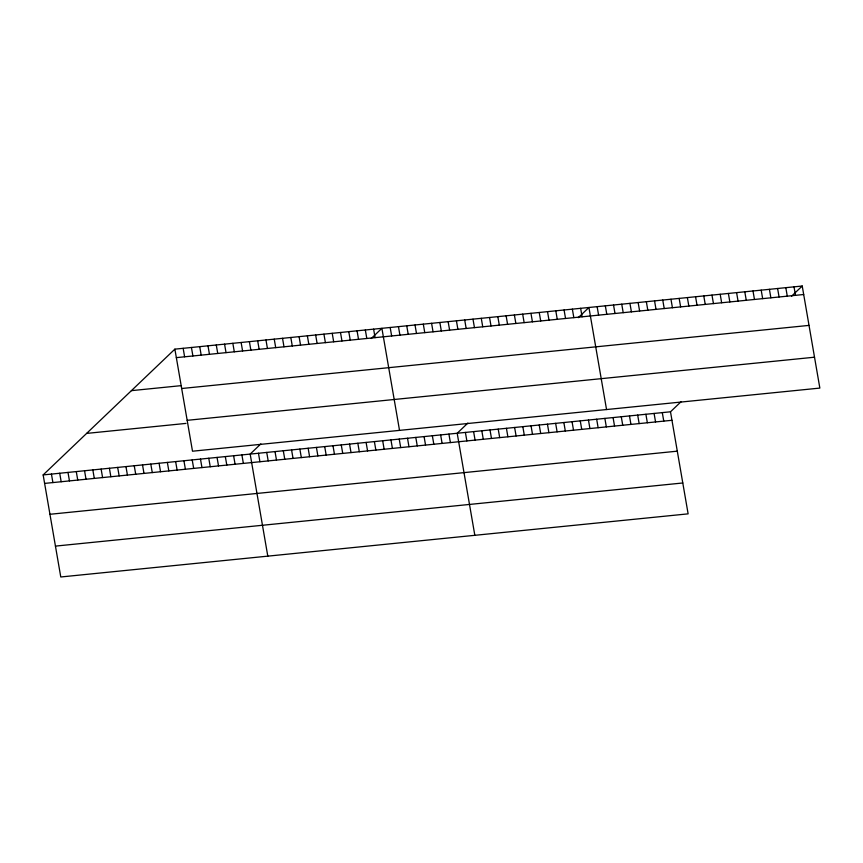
<?xml version="1.0" encoding="UTF-8"?>
<svg xmlns="http://www.w3.org/2000/svg" width="863" height="863" viewBox="0 0 863 863"><rect width="100%" height="100%" fill="white"/><g stroke="black" fill="none" stroke-linecap="round" stroke-linejoin="round"><path stroke-width="1.29" d="M681.177 401.597L670.497 411.791L688.124 513.852L60.777 576.98L43.15 474.92L174.876 349.148L802.223 286.02L819.85 388.08L192.503 451.209L174.876 349.148M260.853 443.895L250.173 454.089L267.8 556.15M371.219 338.512L381.899 328.318L399.526 430.378M467.875 423.064L457.196 433.258L474.833 535.319M578.242 317.681L588.922 307.487L606.549 409.547M791.544 296.214L802.223 286.02M176.343 357.638L803.69 294.51M131.403 390.648L181.09 385.653M181.672 388.512L809.019 325.394M187.163 420.324L814.521 357.206M86.624 433.409L185.987 423.409M43.15 474.92L670.497 411.791M44.617 483.409L671.964 420.292M49.946 514.283L677.304 451.166M55.448 546.106L682.795 482.978M794.014 286.85L795.481 295.34M785.815 287.67L787.283 296.171M777.606 288.501L779.073 296.991M769.408 289.321L770.875 297.821M761.198 290.151L762.665 298.641M753 290.971L754.467 299.472M744.791 291.802L746.258 300.292M736.592 292.622L738.059 301.122M728.383 293.452L729.85 301.942M720.184 294.272L721.651 302.773M711.975 295.103L713.442 303.593M703.777 295.923L705.244 304.423M695.567 296.753L697.034 305.243M687.369 297.573L688.836 306.074M679.159 298.404L680.627 306.894M670.961 299.224L672.428 307.724M662.752 300.054L664.219 308.544M654.553 300.874L656.02 309.375M646.344 301.705L647.811 310.195M662.299 412.622L663.766 421.112M638.145 302.525L639.612 311.025M654.089 413.442L655.556 421.942M629.936 303.355L631.403 311.845M645.891 414.272L647.358 422.762M621.738 304.175L623.205 312.676M637.681 415.092L639.149 423.593M613.528 305.006L615.006 313.496M629.483 415.923L630.95 424.413M605.33 305.836L606.797 314.326M621.274 416.743L622.741 425.243M597.131 306.656L598.598 315.146M613.075 417.573L614.542 426.063M604.866 418.393L606.333 426.894M580.637 308.318L582.104 316.807M596.667 419.224L598.135 427.714M572.363 309.148L573.83 317.638M588.458 420.044L589.925 428.544M564.078 309.979L565.545 318.479M580.26 420.874L581.727 429.364M555.794 310.82L557.261 319.31M572.05 421.694L573.517 430.195M547.52 311.651L548.987 320.141M563.852 422.525L565.319 431.015M539.235 312.482L540.702 320.971M555.643 423.345L557.11 431.845M530.95 313.312L532.428 321.813M547.444 424.175L548.911 432.665M522.676 314.143L524.143 322.643M539.235 425.006L540.702 433.496M514.391 314.984L515.858 323.474M531.036 425.826L532.503 434.316M506.117 315.815L507.584 324.305M522.827 426.656L524.294 435.146M497.832 316.645L499.299 325.146M514.628 427.476L516.096 435.977M489.548 317.476L491.015 325.977M506.419 428.307L507.886 436.797M481.274 318.318L482.741 326.807M498.221 429.127L499.688 437.627M472.989 319.148L474.456 327.638M490.011 429.957L491.479 438.447M464.704 319.979L466.171 328.479M481.813 430.777L483.28 439.278M456.43 320.809L457.897 329.31M473.604 431.608L475.071 440.098M448.145 321.651L449.612 330.141M465.405 432.428L466.872 440.928M439.86 322.482L441.327 330.971M431.586 323.312L433.053 331.813M448.922 434.089L450.389 442.579M423.302 324.143L424.769 332.643M440.637 434.92L442.104 443.42M415.017 324.984L416.484 333.474M432.352 435.75L433.819 444.251M406.743 325.815L408.21 334.305M424.078 436.592L425.545 445.081M398.458 326.646L399.925 335.135M415.793 437.422L417.261 445.912M390.173 327.476L391.651 335.977M407.509 438.253L408.976 446.754M399.235 439.084L400.702 447.584M373.614 329.148L375.081 337.638M390.95 439.925L392.417 448.415M365.34 329.979L366.807 338.469M382.676 440.756L384.143 449.245M357.055 330.809L358.523 339.31M374.391 441.586L375.858 450.087M348.771 331.651L350.238 340.141M366.106 442.417L367.573 450.918M340.497 332.482L341.964 340.971M357.832 443.258L359.299 451.748M332.212 333.312L333.679 341.802M349.547 444.089L351.014 452.579M323.927 334.143L325.394 342.643M341.263 444.92L342.73 453.42M315.653 334.973L317.12 343.474M332.989 445.75L334.456 454.251M307.368 335.815L308.835 344.305M324.704 446.592L326.171 455.081M299.083 336.646L300.551 345.135M316.419 447.422L317.886 455.912M290.809 337.476L292.277 345.977M308.145 448.253L309.612 456.743M282.525 338.307L283.992 346.807M299.86 449.084L301.327 457.584M274.24 339.148L275.707 347.638M291.575 449.925L293.042 458.415M265.966 339.979L267.433 348.469M283.301 450.756L284.768 459.245M257.681 340.809L259.148 349.31M275.017 451.586L276.484 460.076M249.396 341.64L250.863 350.141M266.732 452.417L268.199 460.918M241.122 342.482L242.589 350.971M258.458 453.248L259.925 461.748M232.837 343.312L234.305 351.802M224.563 344.143L226.03 352.643M241.899 454.92L243.366 463.409M216.279 344.973L217.746 353.474M233.614 455.75L235.081 464.251M207.994 345.815L209.461 354.305M225.329 456.581L226.796 465.081M199.72 346.646L201.187 355.135M217.055 457.422L218.522 465.912M191.435 347.476L192.902 355.966M208.77 458.253L210.238 466.743M183.15 348.307L184.617 356.807M200.486 459.084L201.953 467.584M192.212 459.914L193.679 468.415M183.927 460.756L185.394 469.245M175.642 461.586L177.109 470.076M167.368 462.417L168.835 470.918M159.083 463.248L160.55 471.748M150.798 464.089L152.266 472.579M142.524 464.92L143.992 473.409M134.24 465.75L135.707 474.24M125.955 466.581L127.422 475.082M117.681 467.422L119.148 475.912M109.396 468.253L110.863 476.743M101.122 469.084L102.589 477.573M92.837 469.914L94.304 478.415M84.552 470.756L86.02 479.245M76.278 471.586L77.746 480.076M67.994 472.417L69.461 480.907M59.709 473.248L61.176 481.748M51.435 474.078L52.902 482.579"/></g></svg>
